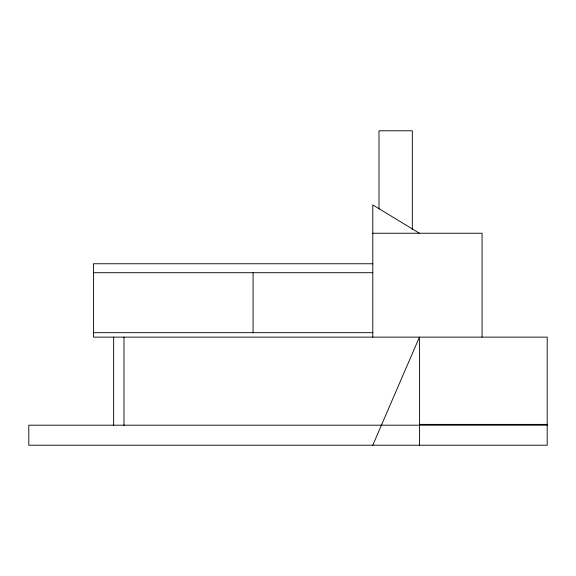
<?xml version="1.0" encoding="UTF-8"?>
<svg xmlns="http://www.w3.org/2000/svg" width="576" height="576" viewBox="0 0 576 576"><rect width="100%" height="100%" fill="white"/><g stroke="black" fill="none" stroke-linecap="round" stroke-linejoin="round"><path stroke-width="0.86" d="M372.787 445.205L419.429 337.126L419.429 445.205M372.787 233.244L482.069 233.244L482.069 337.126M372.787 263.758L93.434 263.758L93.434 337.126L547.2 337.126L547.2 445.205L28.8 445.205L28.8 425.182L547.2 425.182M93.434 272.707L372.787 272.707M93.434 332.676L372.787 332.676M419.429 424.382L547.2 424.382M419.429 233.244L372.787 204.919L372.787 337.126M412.322 229.651L412.322 130.795L379.008 130.795L379.008 208.98M253.08 272.707L253.08 332.676M123.977 337.126L123.977 425.556M113.645 337.126L113.645 425.556"/></g></svg>
